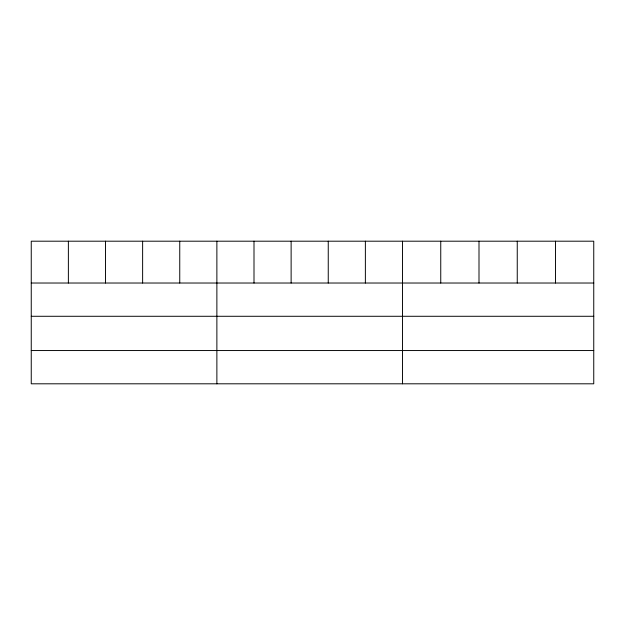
<?xml version="1.0" encoding="UTF-8"?>
<svg xmlns="http://www.w3.org/2000/svg" width="625" height="625" viewBox="0 0 625 625"><rect width="100%" height="100%" fill="white"/><g stroke="black" fill="none" stroke-linecap="round" stroke-linejoin="round"><path stroke-width="0.94" d="M593.75 316.281L593.75 241.195L31.25 241.195L31.25 383.805L593.75 383.805L593.75 316.281L31.25 316.281M31.25 283.023L593.75 283.023M31.25 350.547L593.75 350.547M555.5 241.195L555.5 283.023M517.25 241.195L517.25 283.023M479 241.195L479 283.023M440.75 241.195L440.75 283.023M402.5 241.195L402.5 383.805M365.375 241.195L365.375 283.023M328.25 241.195L328.25 283.023M291.125 241.195L291.125 283.023M254 241.195L254 283.023M216.875 241.195L216.875 383.805M179.75 241.195L179.75 283.023M142.625 241.195L142.625 283.023M105.5 241.195L105.5 283.023M68.375 241.195L68.375 283.023"/></g></svg>
